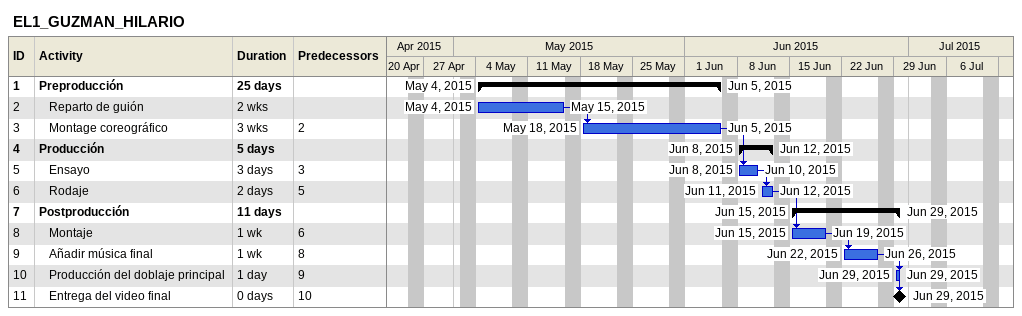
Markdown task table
EL1_GUZMAN_HILARIO

| ID | Level | Task | Duration | Start | Finish | Predecessors |
|---|---|---|---|---|---|---|
| 1 | 1 | **Preproducción** | 25d | 2015-05-04 | 2015-06-05 |  |
| 2 | 2 | Reparto de guión | 2w | 2015-05-04 | 2015-05-15 |  |
| 3 | 2 | Montage coreográfico | 3w | 2015-05-18 | 2015-06-05 | 2 |
| 4 | 1 | **Producción** | 5d | 2015-06-08 | 2015-06-12 |  |
| 5 | 2 | Ensayo | 3d | 2015-06-08 | 2015-06-10 | 3 |
| 6 | 2 | Rodaje | 2d | 2015-06-11 | 2015-06-12 | 5 |
| 7 | 1 | **Postproducción** | 11d | 2015-06-15 | 2015-06-29 |  |
| 8 | 2 | Montaje | 1w | 2015-06-15 | 2015-06-19 | 6 |
| 9 | 2 | Añadir música final | 1w | 2015-06-22 | 2015-06-26 | 8 |
| 10 | 2 | Producción del doblaje principal | 1d | 2015-06-29 | 2015-06-29 | 9 |
| 11 | 2 | Entrega del video final | 0d | 2015-06-29 | 2015-06-29 | 10 |
